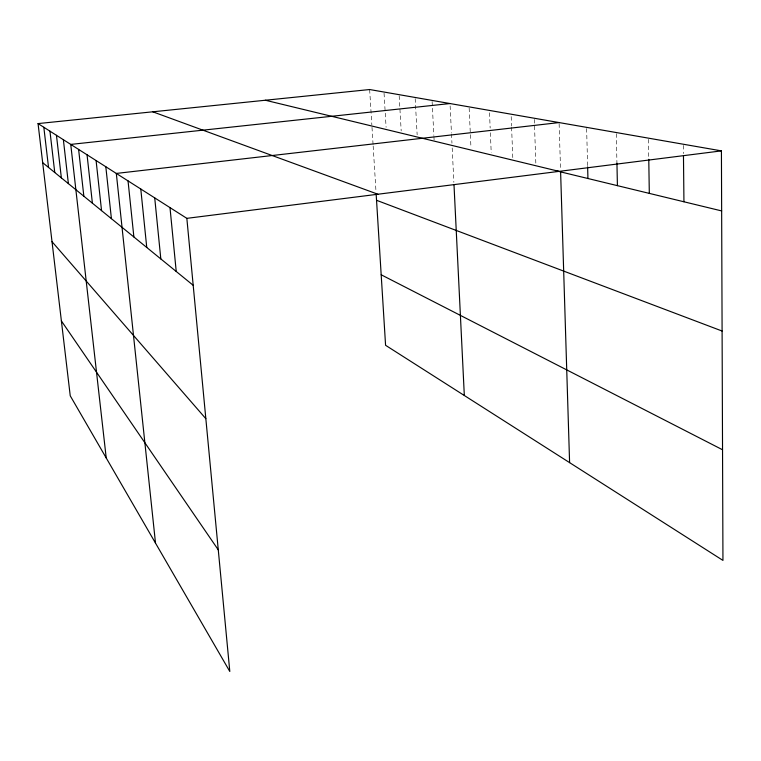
<?xml version="1.0" encoding="UTF-8"?>
<svg xmlns="http://www.w3.org/2000/svg" width="761" height="761" viewBox="0 0 761 761"><rect width="100%" height="100%" fill="white"/><g stroke="black" fill="none" stroke-linecap="round" stroke-linejoin="round"><path stroke-width="0.57" stroke-dasharray="3.81 2.85" d="M369.646 89.532L371.853 124.975M371.996 127.315L373.09 144.809M373.156 145.969L376.039 192.238M384.048 93.203L386.093 127.268M399.173 95.838L401.19 130.94M415.173 98.626L417.152 134.811M432.105 101.584L433.865 135.41M433.922 136.571L434.103 140.072M450.122 105.884L451.435 132.737M451.492 133.907L451.958 143.239M452.186 147.957L453.87 182.383M469.147 108.043L470.973 147.843M489.513 112.771L490.16 128.057M490.36 132.756L491.216 152.742M511.183 116.566L511.554 126.022M511.592 127.211L512.838 159.135M534.298 119.401L535.887 164.747M559.126 123.739L560.543 169.541M586.626 128.523L587.635 166.887M616.305 133.717L616.943 163.234M648.448 139.32L648.772 159.306M683.368 145.408L683.454 153.627"/><path stroke-width="1.14" d="M186.845 218.35L229.803 671.468L70.24 395.806L38.05 123.586L186.845 218.35L721.428 150.878L722.95 560.41L385.58 345.294L376.181 194.54M559.088 122.569L116.319 173.432L155.51 543.116M450.008 103.544L70.744 144.409L106.226 457.979M38.05 123.586L369.646 89.532L721.428 150.878M265.37 100.243L559.059 171.368M556.12 170.797L721.656 210.921M152.761 111.8L377.894 194.236M376.543 200.295L722.103 331.035M381.185 274.778L722.541 449.761M42.673 162.664L193.189 285.299M52.014 241.684L205.831 418.674M61.384 320.923L218.264 549.842M49.95 131.158L54.763 172.519M43.824 127.258L48.542 167.449M63.372 139.71L68.385 183.62M56.457 135.306L61.365 177.893M78.611 149.422L83.853 196.214M96.086 160.552L101.555 210.645M87.049 154.787L92.395 203.177M105.817 166.745L111.41 218.664M128.038 180.899L133.879 236.966M140.785 189.013L146.759 247.468M154.721 197.889L160.818 258.921M169.998 207.629L176.229 271.477M453.994 184.752L464.324 395.501M560.61 171.891L569.599 462.631M587.635 166.887L587.939 178.512M616.943 163.234L617.418 185.655M648.772 159.306L649.314 193.389M683.473 155.976L683.939 201.779"/></g></svg>
